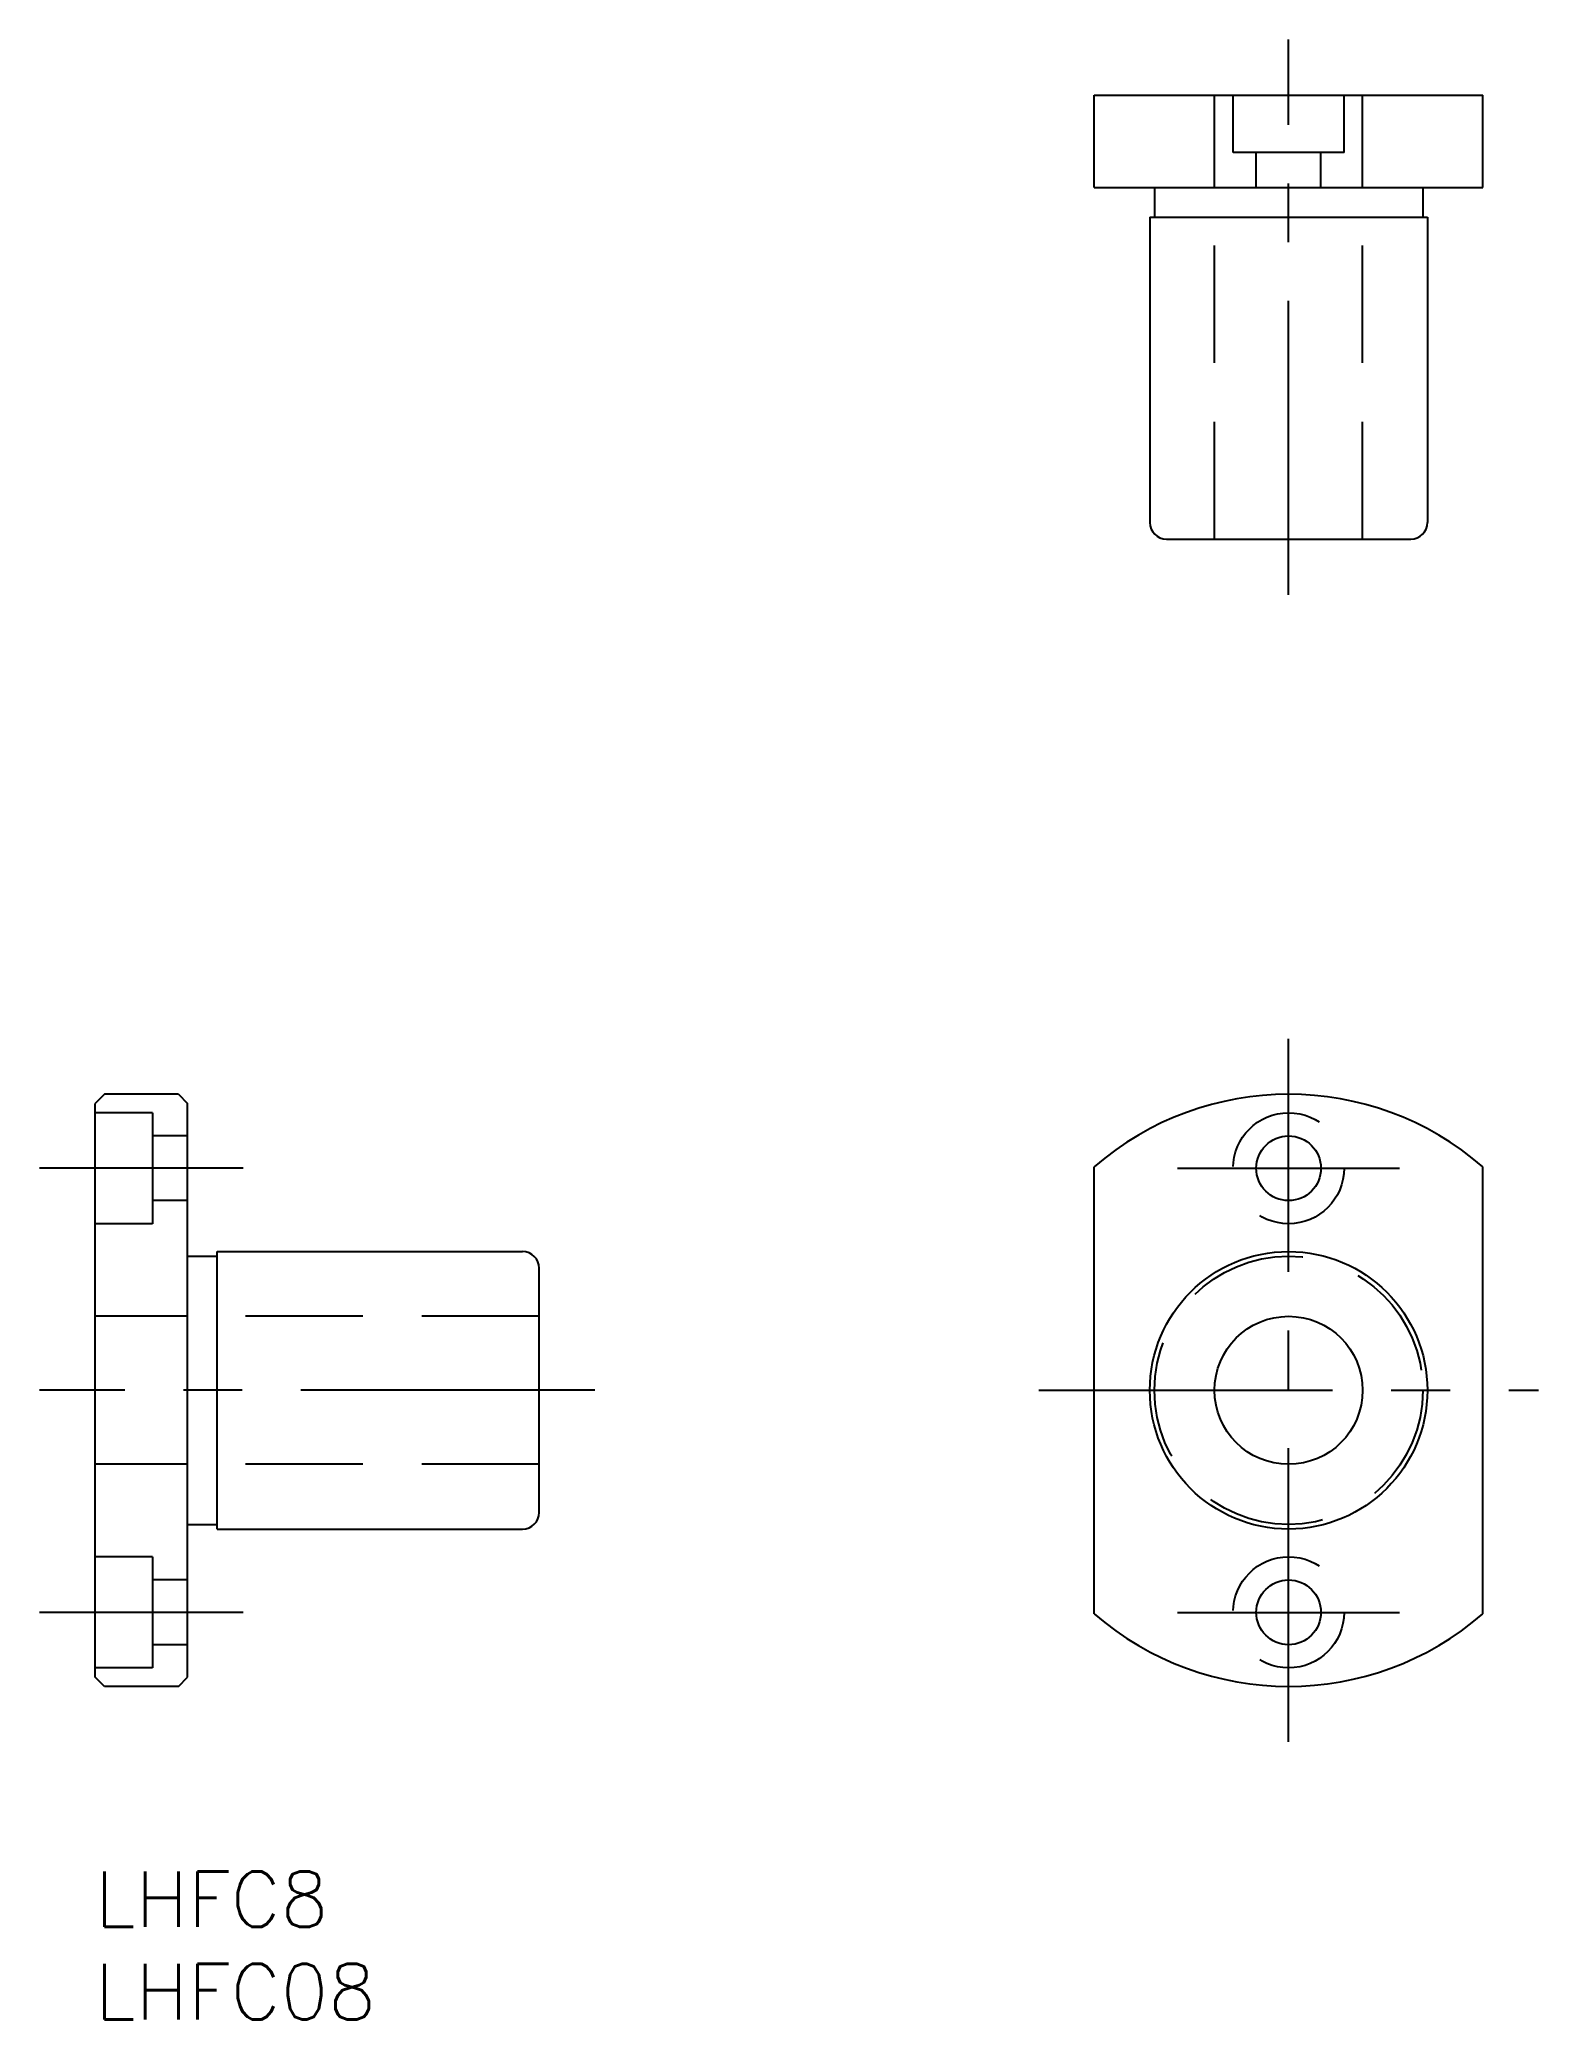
# Model space of a CAD drawing. Extents: x -3 to 78, y -8 to 99.
import ezdxf

# ---------------------------------------------------------------- set-up
doc = ezdxf.new("R2010")
doc.units = 0
doc.header["$LTSCALE"] = 0.5
doc.linetypes.add('CENTER', pattern=[50.8, 31.75, -6.35, 6.35, -6.35])
doc.linetypes.add('DASHED', pattern=[19.05, 12.7, -6.35])
for name, color, linetype in [('MSM_CENTER', 1, 'CENTER'), ('MSM_CONTINUOUS', 7, 'CONTINUOUS'), ('MSM_DASHED', 4, 'DASHED'), ('MSM_PART_NUMBER', 7, 'CONTINUOUS')]:
    doc.layers.add(name, color=color, linetype=linetype)
doc.styles.get("Standard").update_dxf_attribs({"font": 'txt.shx', "height": 3, "bigfont": 'bigfont.shx'})

# ---------------------------------------------------------------- blocks, each defined once
blk = doc.blocks.new('*U10')
at = {"layer": 'MSM_PART_NUMBER'}
blk.add_text('LHFC8', height=3, dxfattribs=at).set_placement((0, -3))
blk = doc.blocks.new('*U11')
at = {"layer": 'MSM_PART_NUMBER'}
blk.add_text('LHFC08', height=3, dxfattribs=at).set_placement((0, -8))

msp = doc.modelspace()

# ---------------------------------------------------------------- linework, layer by layer
at = {"layer": 'MSM_CENTER'}
for p, q in [((64.5, 69), (64.5, 99)), ((64.5, 7), (64.5, 45)), ((8, 38), (-3, 38)), ((58.5, 38), (70.5, 38)), ((27, 26), (-3, 26)), ((51, 26), (78, 26)), ((8, 14), (-3, 14)), ((58.5, 14), (70.5, 14))]:
    msp.add_line(p, q, dxfattribs=at)
at = {"layer": 'MSM_CONTINUOUS'}
for p, q in [((54, 91), (54, 96)), ((54, 96), (75, 96)), ((75, 91), (75, 96)), ((54, 91), (75, 91)), ((57.25, 91), (57.25, 89.4)), ((71.75, 91), (71.75, 89.4)), ((57, 89.4), (57, 72.9)), ((57, 89.4), (72, 89.4)), ((72, 89.4), (72, 72.9)), ((57, 86.875), (57.0001, 86.875)), ((57.9, 72), (71.1, 72)), ((0.5, 42), (0, 41.5)), ((4.5, 42), (0.5, 42)), ((4.5, 42), (5, 41.5)), ((0, 10.5), (0, 41.5)), ((5, 10.5), (5, 41.5)), ((54, 13.9273), (54, 38.0727)), ((75, 13.9273), (75, 38.0727)), ((5, 33.25), (6.6, 33.25)), ((6.6, 33.5), (23.1, 33.5)), ((6.6, 18.5), (6.6, 33.5)), ((24, 19.4), (24, 32.6)), ((5, 18.75), (6.6, 18.75)), ((6.6, 18.5), (23.1, 18.5)), ((9.125, 18.5), (9.125, 18.5001)), ((0.5, 10), (0, 10.5)), ((4.5, 10), (0.5, 10)), ((4.5, 10), (5, 10.5))]:
    msp.add_line(p, q, dxfattribs=at)
for centre, radius in [((64.5, 38), 1.75), ((64.5, 26), 7.5), ((64.5, 26), 4), ((64.5, 14), 1.75)]:
    msp.add_circle(centre, radius, dxfattribs=at)
for centre, radius, start, end in [((57.9, 72.9), 0.9, 180, 270), ((71.1, 72.9), 0.9, 270, 0), ((64.5, 26), 16, 48.9855, 131.0145), ((23.1, 32.6), 0.9, 0, 90), ((23.1, 19.4), 0.9, 270, 0), ((64.5, 26), 16, 228.9855, 311.0145)]:
    msp.add_arc(centre, radius, start, end, dxfattribs=at)
at = {"layer": 'MSM_DASHED'}
for p, q in [((60.5, 72), (60.5, 96)), ((61.5, 92.9), (61.5, 96)), ((67.5, 92.9), (67.5, 96)), ((68.5, 72), (68.5, 96)), ((67.5, 92.9), (61.5, 92.9)), ((62.75, 91), (62.75, 92.9)), ((66.25, 91), (66.25, 92.9)), ((3.1, 41), (0, 41)), ((3.1, 41), (3.1, 35)), ((5, 39.75), (3.1, 39.75)), ((5, 36.25), (3.1, 36.25)), ((3.1, 35), (0, 35)), ((24, 30), (0, 30)), ((24, 22), (0, 22)), ((3.1, 17), (0, 17)), ((3.1, 17), (3.1, 11)), ((5, 15.75), (3.1, 15.75)), ((5, 12.25), (3.1, 12.25)), ((3.1, 11), (0, 11))]:
    msp.add_line(p, q, dxfattribs=at)
for centre, radius in [((64.5, 38), 3), ((64.5, 26), 7.25), ((64.5, 14), 3)]:
    msp.add_circle(centre, radius, dxfattribs=at)

# ---------------------------------------------------------------- block references
at = {"layer": 'MSM_CONTINUOUS'}
for name in ['*U10', '*U11']:
    msp.add_blockref(name, (0, 0), dxfattribs=at)

doc.saveas('drawing.dxf')
